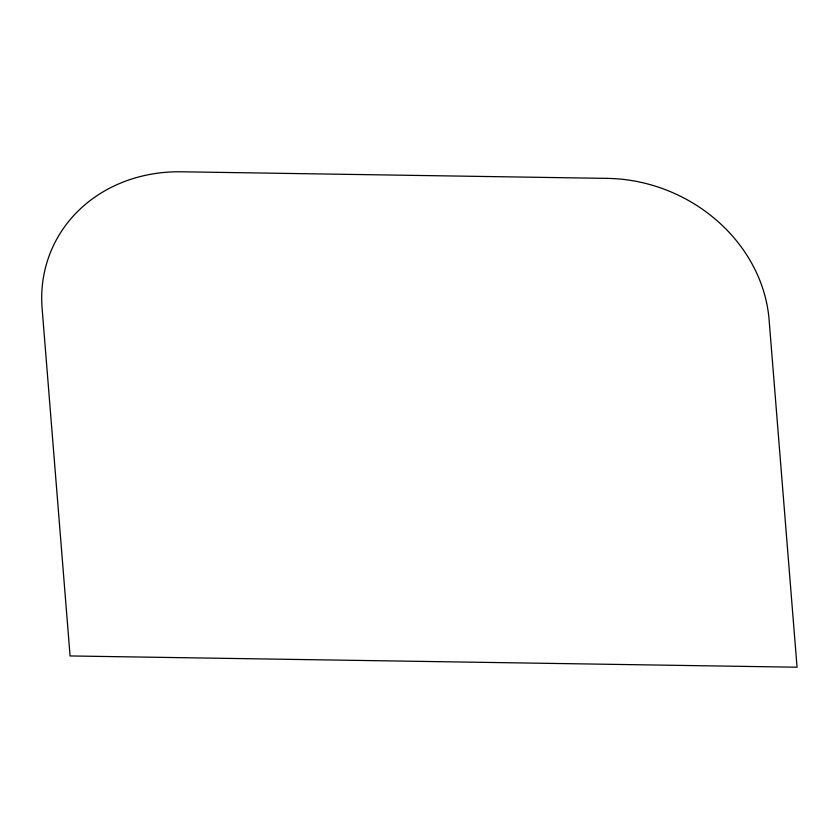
<?xml version="1.0" encoding="UTF-8"?>
<svg xmlns="http://www.w3.org/2000/svg" width="839" height="839" viewBox="0 0 839 839"><rect width="100%" height="100%" fill="white"/><g stroke="black" fill="none" stroke-linecap="round" stroke-linejoin="round"><path stroke-width="1.26" d="M607.499 178.392L181.35 171.785A153.61 135.928 24 0 0 42.118 308.458L70.077 655.951L797.05 667.215L769.09 319.722A153.61 135.928 24 0 0 607.499 178.392"/></g></svg>
